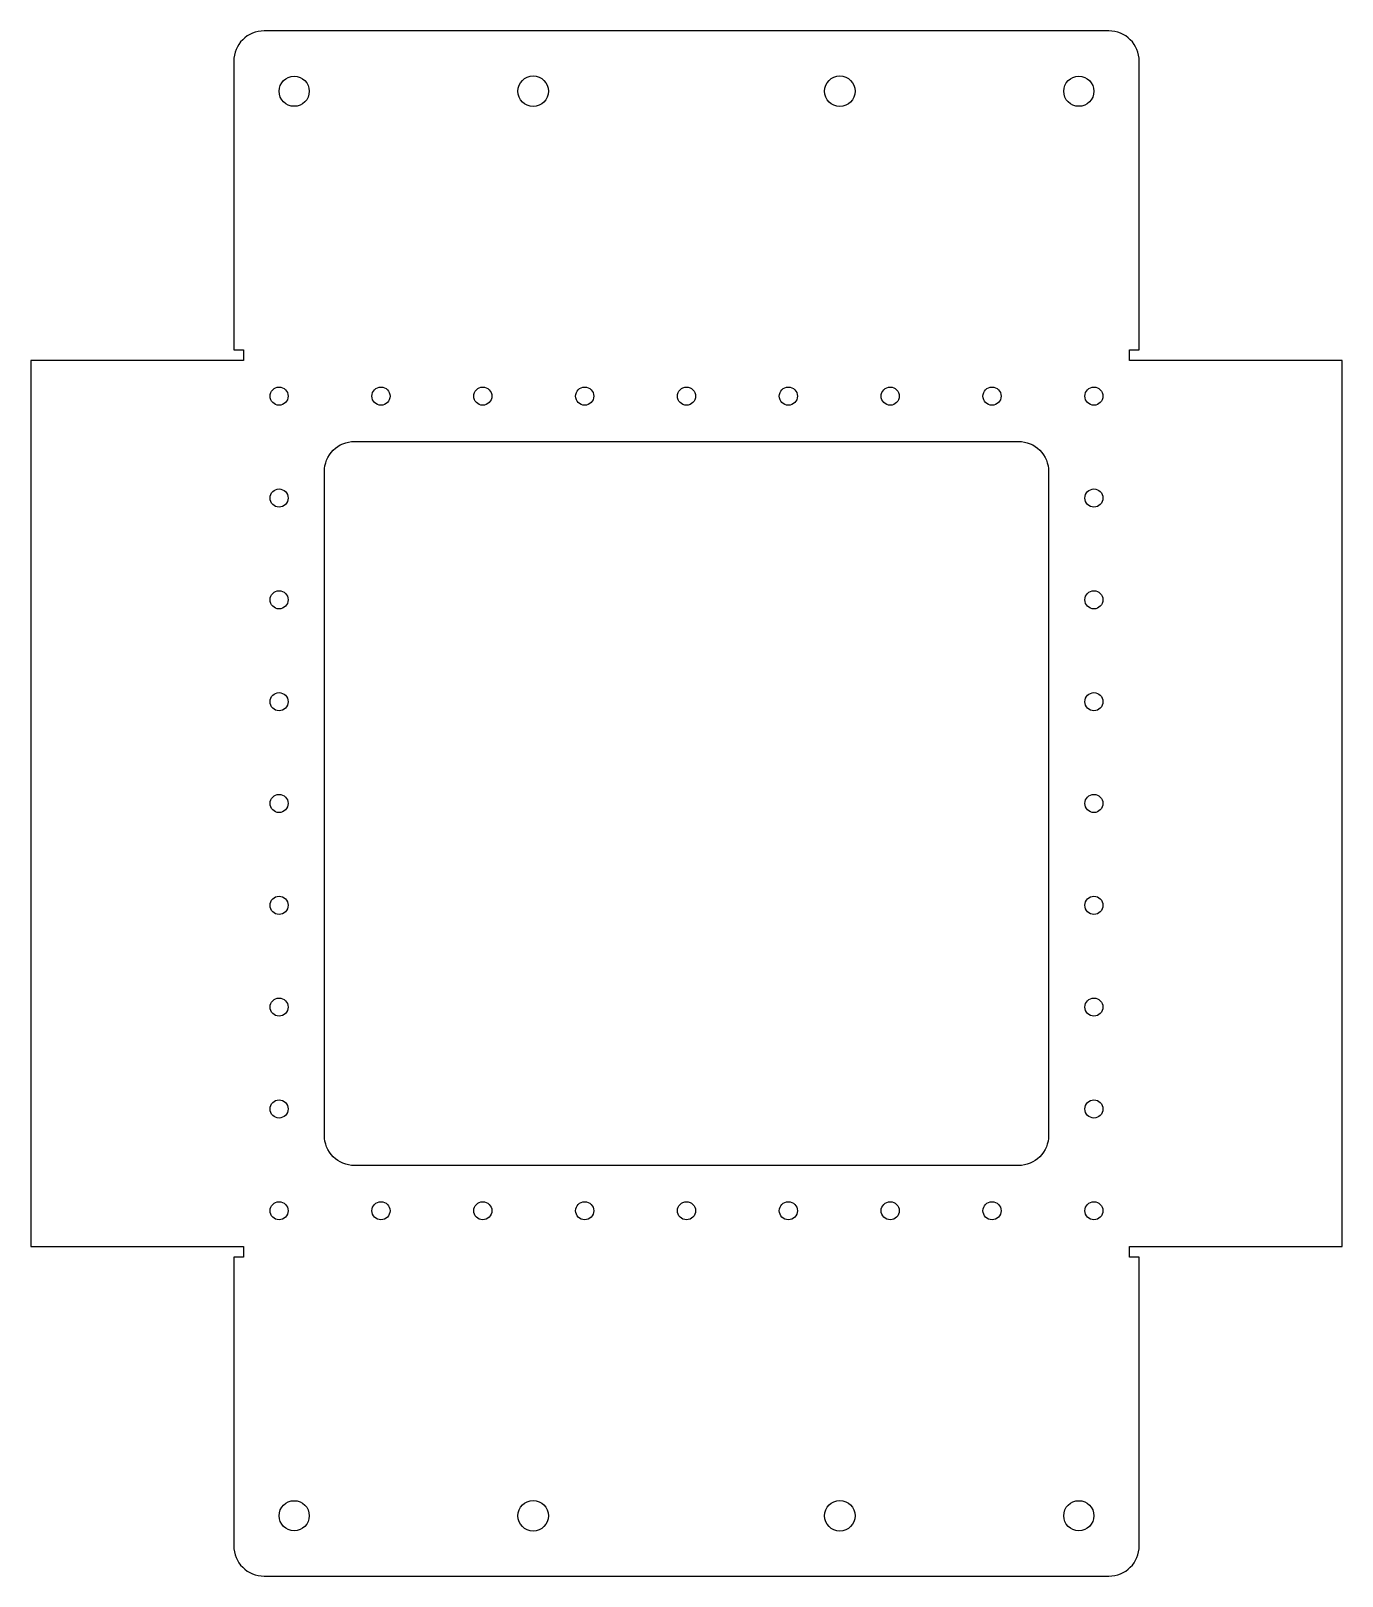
# Model space of a CAD drawing. Header units: millimetres. Extents: x -39 to 179, y -256 to 0.
import ezdxf

# ---------------------------------------------------------------- set-up
doc = ezdxf.new("R2010")
doc.units = ezdxf.units.MM

msp = doc.modelspace()

# ---------------------------------------------------------------- linework, layer by layer
for points in [[(145, -5, 0.414214), (140, 0), (0, 0, 0.414214), (-5, -5), (-5, -52.83), (-3.41, -52.83), (-3.41, -54.62), (-38.62, -54.62), (-38.62, -201.45), (-3.41, -201.45), (-3.41, -203.24), (-5, -203.24), (-5, -251.07, 0.414214), (0, -256.07), (140, -256.07, 0.414214), (145, -251.07), (145, -203.24), (143.41, -203.24), (143.41, -201.45), (178.62, -201.45), (178.62, -54.62), (143.41, -54.62), (143.41, -52.83), (145, -52.83)], [(130, -73.03), (130, -183.03, -0.414214), (125, -188.03), (15, -188.03, -0.414214), (10, -183.03), (10, -73.03, -0.414214), (15, -68.03), (125, -68.03, -0.414214)]]:
    msp.add_lwpolyline(points, format="xyb", close=True)
for centre, radius in [((5, -10), 2.5), ((44.6, -10), 2.53), ((95.4, -10), 2.53), ((135, -10), 2.5), ((2.5, -60.53), 1.5), ((19.38, -60.53), 1.5), ((36.25, -60.53), 1.5), ((53.13, -60.53), 1.5), ((70, -60.53), 1.5), ((86.88, -60.53), 1.5), ((103.75, -60.53), 1.5), ((120.62, -60.53), 1.5), ((137.5, -60.53), 1.5), ((2.5, -77.41), 1.5), ((137.5, -77.41), 1.5), ((2.5, -94.28), 1.5), ((137.5, -94.28), 1.5), ((2.5, -111.16), 1.5), ((137.5, -111.16), 1.5), ((2.5, -128.03), 1.5), ((137.5, -128.03), 1.5), ((2.5, -144.91), 1.5), ((137.5, -144.91), 1.5), ((2.5, -161.78), 1.5), ((137.5, -161.78), 1.5), ((2.5, -178.66), 1.5), ((137.5, -178.66), 1.5), ((2.5, -195.53), 1.5), ((19.38, -195.53), 1.5), ((36.25, -195.53), 1.5), ((53.13, -195.53), 1.5), ((70, -195.53), 1.5), ((86.88, -195.53), 1.5), ((103.75, -195.53), 1.5), ((120.62, -195.53), 1.5), ((137.5, -195.53), 1.5), ((5, -246.07), 2.5), ((44.6, -246.07), 2.53), ((95.4, -246.07), 2.53), ((135, -246.07), 2.5)]:
    msp.add_circle(centre, radius)

doc.saveas('drawing.dxf')
